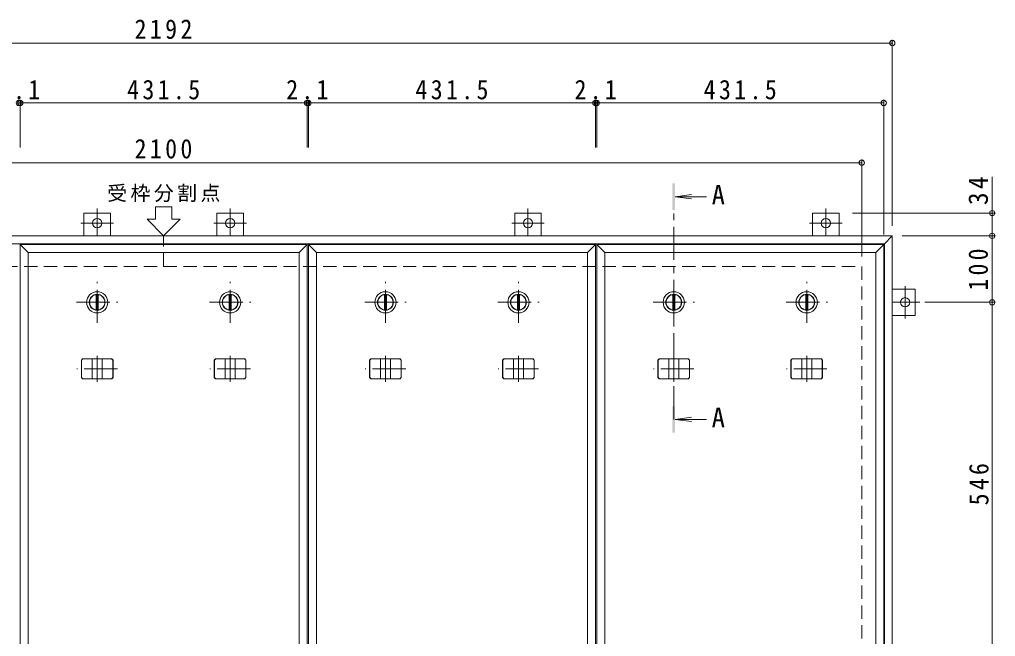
# Model space of a CAD drawing. Units: millimetres at full size, sheet at 1:10. Extents: x -2620 to 2635, y -1963 to 1659.
# Drawn here: x -1179 to 289, y 731 to 1659 of the extents above; entities that cross this region are included whole.
import ezdxf
from ezdxf.enums import TextEntityAlignment as Align

# ---------------------------------------------------------------- set-up
doc = ezdxf.new("R2010")
doc.units = ezdxf.units.MM
doc.header["$LTSCALE"] = 10
doc.header["$PDMODE"] = 32
doc.header["$PDSIZE"] = 8
doc.linetypes.add('CHAIN1', pattern=[8, 5, -1, 1, -1])
doc.linetypes.add('DASHED2', pattern=[3, 2, -1])
for name, color, linetype, lineweight in [('0-1', 2, 'DASHED2', 9), ('0-2', 3, 'Continuous', 9), ('0-3', 4, 'Continuous', 9), ('0-5', 7, 'Continuous', 9), ('0-C', 2, 'Continuous', 9), ('0-E', 3, 'Continuous', 9), ('0-F', 7, 'Continuous', 9)]:
    doc.layers.add(name, color=color, linetype=linetype, lineweight=lineweight)
doc.styles.add('ＭＳ ゴシック', font='')
doc.styles.get('ＭＳ ゴシック').set_extended_font_data('MS Gothic')

msp = doc.modelspace()

# ---------------------------------------------------------------- linework, layer by layer
at = {"layer": '0-1'}
for p, q in [((-962.03, 1287.71), (-962.03, 1333.71)), ((-2012.03, 1287.71), (87.97, 1287.71)), ((87.97, 1287.71), (87.97, 87.71))]:
    msp.add_line(p, q, dxfattribs=at)
at = {"layer": '0-2'}
for p, q in [((-1177.78, 1320.71), (-1177.78, 54.71)), ((-1165.78, 1308.71), (-758.28, 1308.71)), ((-1165.78, 1308.71), (-1165.78, 66.71)), ((-746.28, 1320.71), (-758.28, 1308.71)), ((-758.28, 1308.71), (-758.28, 66.71)), ((-746.28, 1320.71), (-746.28, 54.71)), ((-744.16, 1320.71), (-744.16, 54.71)), ((-732.16, 1308.71), (-324.66, 1308.71)), ((-732.16, 1308.71), (-732.16, 66.71)), ((-324.66, 1308.71), (-324.66, 66.71)), ((-312.66, 1320.71), (-324.65, 1308.71)), ((-312.66, 1320.71), (-312.66, 54.71)), ((-310.53, 1320.71), (-310.53, 54.71)), ((-298.53, 1308.71), (108.97, 1308.71)), ((-298.53, 1308.71), (-298.53, 66.71)), ((120.97, 1320.71), (108.97, 1308.71)), ((108.97, 1308.71), (108.97, 66.71)), ((120.97, 1320.71), (120.97, 54.71))]:
    msp.add_line(p, q, dxfattribs=at)
for points in [[(-1165.78, 1308.71), (-1177.78, 1320.71), (-746.28, 1320.71)], [(-732.16, 1308.71), (-744.16, 1320.71), (-312.66, 1320.71)], [(-298.53, 1308.71), (-310.53, 1320.71), (120.97, 1320.71)]]:
    msp.add_lwpolyline(points, dxfattribs=at)
at = {"layer": '0-3', "color": 2}
for p, q in [((-2058.03, 1333.71), (133.97, 1333.71)), ((-2046.03, 1321.71), (121.97, 1321.71)), ((121.97, 1321.71), (133.97, 1333.71)), ((121.97, 53.71), (121.97, 1321.71)), ((133.97, 1333.71), (133.97, 41.71))]:
    msp.add_line(p, q, dxfattribs=at)
at = {"layer": '0-3'}
for p, q in [((-1085.86, 1146.71), (-1084.13, 1148.71)), ((-1085.86, 1120.71), (-1085.86, 1146.71)), ((-1085.46, 1146.71), (-1085.86, 1146.71)), ((-1085.46, 1146.71), (-1083.73, 1148.71)), ((-1085.46, 1120.71), (-1085.46, 1146.71)), ((-1039.93, 1148.71), (-1084.13, 1148.71)), ((-1069.53, 1118.71), (-1069.53, 1148.71)), ((-1054.53, 1118.71), (-1054.53, 1148.71)), ((-1038.6, 1146.71), (-1040.33, 1148.71)), ((-1038.2, 1146.71), (-1039.93, 1148.71)), ((-1038.6, 1120.71), (-1038.6, 1146.71)), ((-1038.6, 1146.71), (-1038.2, 1146.71)), ((-1038.2, 1120.71), (-1038.2, 1146.71)), ((-885.86, 1146.71), (-884.13, 1148.71)), ((-885.86, 1120.71), (-885.86, 1146.71)), ((-885.46, 1146.71), (-885.86, 1146.71)), ((-885.46, 1146.71), (-883.73, 1148.71)), ((-885.46, 1120.71), (-885.46, 1146.71)), ((-839.93, 1148.71), (-884.13, 1148.71)), ((-869.53, 1118.71), (-869.53, 1148.71)), ((-854.53, 1118.71), (-854.53, 1148.71)), ((-838.6, 1146.71), (-840.33, 1148.71)), ((-838.2, 1146.71), (-839.93, 1148.71)), ((-838.6, 1120.71), (-838.6, 1146.71)), ((-838.6, 1146.71), (-838.2, 1146.71)), ((-838.2, 1120.71), (-838.2, 1146.71)), ((-652.24, 1146.71), (-650.51, 1148.71)), ((-652.24, 1120.71), (-652.24, 1146.71)), ((-651.84, 1146.71), (-652.24, 1146.71)), ((-651.84, 1146.71), (-650.11, 1148.71)), ((-651.84, 1120.71), (-651.84, 1146.71)), ((-606.3, 1148.71), (-650.51, 1148.71)), ((-635.91, 1118.71), (-635.91, 1148.71)), ((-620.91, 1118.71), (-620.91, 1148.71)), ((-604.97, 1146.71), (-606.7, 1148.71)), ((-604.57, 1146.71), (-606.3, 1148.71)), ((-604.97, 1120.71), (-604.97, 1146.71)), ((-604.97, 1146.71), (-604.57, 1146.71)), ((-604.57, 1120.71), (-604.57, 1146.71)), ((-452.24, 1146.71), (-450.51, 1148.71)), ((-452.24, 1120.71), (-452.24, 1146.71)), ((-451.84, 1146.71), (-452.24, 1146.71)), ((-451.84, 1146.71), (-450.11, 1148.71)), ((-451.84, 1120.71), (-451.84, 1146.71)), ((-406.3, 1148.71), (-450.51, 1148.71)), ((-435.91, 1118.71), (-435.91, 1148.71)), ((-420.91, 1118.71), (-420.91, 1148.71)), ((-404.97, 1146.71), (-406.7, 1148.71)), ((-404.57, 1146.71), (-406.3, 1148.71)), ((-404.97, 1120.71), (-404.97, 1146.71)), ((-404.97, 1146.71), (-404.57, 1146.71)), ((-404.57, 1120.71), (-404.57, 1146.71)), ((-218.61, 1146.71), (-216.88, 1148.71)), ((-218.61, 1120.71), (-218.61, 1146.71)), ((-218.21, 1146.71), (-218.61, 1146.71)), ((-218.21, 1146.71), (-216.48, 1148.71)), ((-218.21, 1120.71), (-218.21, 1146.71)), ((-172.68, 1148.71), (-216.88, 1148.71)), ((-202.28, 1118.71), (-202.28, 1148.71)), ((-187.28, 1118.71), (-187.28, 1148.71)), ((-171.35, 1146.71), (-173.08, 1148.71)), ((-170.95, 1146.71), (-172.68, 1148.71)), ((-171.35, 1120.71), (-171.35, 1146.71)), ((-171.35, 1146.71), (-170.95, 1146.71)), ((-170.95, 1120.71), (-170.95, 1146.71)), ((-18.61, 1146.71), (-16.88, 1148.71)), ((-18.61, 1120.71), (-18.61, 1146.71)), ((-18.21, 1146.71), (-18.61, 1146.71)), ((-18.21, 1146.71), (-16.48, 1148.71)), ((-18.21, 1120.71), (-18.21, 1146.71)), ((27.32, 1148.71), (-16.88, 1148.71)), ((-2.28, 1118.71), (-2.28, 1148.71)), ((12.72, 1118.71), (12.72, 1148.71)), ((28.65, 1146.71), (26.92, 1148.71)), ((29.05, 1146.71), (27.32, 1148.71)), ((28.65, 1120.71), (28.65, 1146.71)), ((28.65, 1146.71), (29.05, 1146.71)), ((29.05, 1120.71), (29.05, 1146.71)), ((-1085.86, 1120.71), (-1084.13, 1118.71)), ((-1085.46, 1120.71), (-1085.86, 1120.71)), ((-1085.46, 1120.71), (-1083.73, 1118.71)), ((-1084.13, 1118.71), (-1039.93, 1118.71)), ((-1038.6, 1120.71), (-1040.33, 1118.71)), ((-1038.2, 1120.71), (-1039.93, 1118.71)), ((-1038.6, 1120.71), (-1038.2, 1120.71)), ((-885.86, 1120.71), (-884.13, 1118.71)), ((-885.46, 1120.71), (-885.86, 1120.71)), ((-885.46, 1120.71), (-883.73, 1118.71)), ((-884.13, 1118.71), (-839.93, 1118.71)), ((-838.6, 1120.71), (-840.33, 1118.71)), ((-838.2, 1120.71), (-839.93, 1118.71)), ((-838.6, 1120.71), (-838.2, 1120.71)), ((-652.24, 1120.71), (-650.51, 1118.71)), ((-651.84, 1120.71), (-652.24, 1120.71)), ((-651.84, 1120.71), (-650.11, 1118.71)), ((-650.51, 1118.71), (-606.3, 1118.71)), ((-604.97, 1120.71), (-606.7, 1118.71)), ((-604.57, 1120.71), (-606.3, 1118.71)), ((-604.97, 1120.71), (-604.57, 1120.71)), ((-452.24, 1120.71), (-450.51, 1118.71)), ((-451.84, 1120.71), (-452.24, 1120.71)), ((-451.84, 1120.71), (-450.11, 1118.71)), ((-450.51, 1118.71), (-406.3, 1118.71)), ((-404.97, 1120.71), (-406.7, 1118.71)), ((-404.57, 1120.71), (-406.3, 1118.71)), ((-404.97, 1120.71), (-404.57, 1120.71)), ((-218.61, 1120.71), (-216.88, 1118.71)), ((-218.21, 1120.71), (-218.61, 1120.71)), ((-218.21, 1120.71), (-216.48, 1118.71)), ((-216.88, 1118.71), (-172.68, 1118.71)), ((-171.35, 1120.71), (-173.08, 1118.71)), ((-170.95, 1120.71), (-172.68, 1118.71)), ((-171.35, 1120.71), (-170.95, 1120.71)), ((-18.61, 1120.71), (-16.88, 1118.71)), ((-18.21, 1120.71), (-18.61, 1120.71)), ((-18.21, 1120.71), (-16.48, 1118.71)), ((-16.88, 1118.71), (27.32, 1118.71)), ((28.65, 1120.71), (26.92, 1118.71)), ((29.05, 1120.71), (27.32, 1118.71)), ((28.65, 1120.71), (29.05, 1120.71))]:
    msp.add_line(p, q, dxfattribs=at)
at = {"layer": '0-3', "linetype": 'CHAIN1'}
for p, q in [((-1062.03, 1114.25), (-1062.03, 1153.17)), ((-862.03, 1114.25), (-862.03, 1153.17)), ((-628.41, 1114.25), (-628.41, 1153.17)), ((-428.41, 1114.25), (-428.41, 1153.17)), ((-194.78, 1114.25), (-194.78, 1153.17)), ((5.22, 1114.25), (5.22, 1153.17)), ((-1031.65, 1133.71), (-1092.41, 1133.71)), ((-831.65, 1133.71), (-892.41, 1133.71)), ((-598.02, 1133.71), (-658.79, 1133.71)), ((-398.02, 1133.71), (-458.79, 1133.71)), ((-164.4, 1133.71), (-225.16, 1133.71)), ((35.6, 1133.71), (-25.16, 1133.71))]:
    msp.add_line(p, q, dxfattribs=at)
at = {"layer": '0-5', "color": 4}
for p, q in [((-192.78, 1392.53), (-167.99, 1395.79)), ((-192.78, 1392.53), (-167.99, 1389.26)), ((-192.78, 1392.53), (-145.31, 1392.53)), ((-192.78, 1057.4), (-167.99, 1060.67)), ((-192.78, 1057.4), (-167.99, 1054.14)), ((-192.78, 1057.4), (-145.31, 1057.4))]:
    msp.add_line(p, q, dxfattribs=at)
at = {"layer": '0-5'}
for p, q in [((-949.53, 1358.71), (-949.53, 1377.41)), ((-962.03, 1333.71), (-987.03, 1358.71)), ((-987.03, 1358.71), (-974.53, 1358.71)), ((-962.03, 1333.71), (-937.03, 1358.71)), ((-949.53, 1358.71), (-937.03, 1358.71))]:
    msp.add_line(p, q, dxfattribs=at)
at = {"layer": '0-5', "color": 4, "linetype": 'CHAIN1'}
msp.add_line((-194.78, 1057.4), (-194.78, 1372.53), dxfattribs=at)
at = {"layer": '0-5'}
msp.add_lwpolyline([(-974.53, 1358.71), (-974.53, 1377.41), (-949.53, 1377.41)], dxfattribs=at)
at = {"layer": '0-5', "color": 4}
for points in [[(-192.78, 1412.53), (-196.78, 1412.53), (-192.78, 1372.53), (-196.78, 1372.53)], [(-192.78, 1037.4), (-196.78, 1037.4), (-192.78, 1077.4), (-196.78, 1077.4)]]:
    msp.add_solid(points, dxfattribs=at)
at = {"layer": '0-C', "linetype": 'CHAIN1'}
for p, q in [((-1062.03, 1202.71), (-1062.03, 1264.71)), ((-862.03, 1202.71), (-862.03, 1264.71)), ((-628.4, 1202.71), (-628.4, 1264.71)), ((-428.4, 1202.71), (-428.4, 1264.71)), ((-194.78, 1202.71), (-194.78, 1264.71)), ((5.22, 1202.71), (5.22, 1264.71)), ((-1093.03, 1233.71), (-1031.03, 1233.71)), ((-893.03, 1233.71), (-831.03, 1233.71)), ((-659.41, 1233.71), (-597.41, 1233.71)), ((-459.41, 1233.71), (-397.41, 1233.71)), ((-225.78, 1233.71), (-163.78, 1233.71)), ((-25.78, 1233.71), (36.22, 1233.71))]:
    msp.add_line(p, q, dxfattribs=at)
at = {"layer": '0-C'}
for p, q in [((-1063.53, 1245.11), (-1063.53, 1222.31)), ((-1060.53, 1245.11), (-1060.53, 1222.31)), ((-863.53, 1245.11), (-863.53, 1222.31)), ((-860.53, 1245.11), (-860.53, 1222.31)), ((-629.91, 1245.11), (-629.91, 1222.31)), ((-626.9, 1245.11), (-626.9, 1222.31)), ((-429.91, 1245.11), (-429.91, 1222.31)), ((-426.9, 1245.11), (-426.9, 1222.31)), ((-196.28, 1245.11), (-196.28, 1222.31)), ((-193.28, 1245.11), (-193.28, 1222.31)), ((3.72, 1245.11), (3.72, 1222.31)), ((6.72, 1245.11), (6.72, 1222.31))]:
    msp.add_line(p, q, dxfattribs=at)
for centre, radius in [((-1062.03, 1233.71), 16), ((-862.03, 1233.71), 16), ((-628.41, 1233.71), 16), ((-428.41, 1233.71), 16), ((-194.78, 1233.71), 16), ((5.22, 1233.71), 16), ((-1062.03, 1233.71), 12), ((-1062.03, 1233.71), 11.5), ((-862.03, 1233.71), 12), ((-862.03, 1233.71), 11.5), ((-628.41, 1233.71), 12), ((-628.41, 1233.71), 11.5), ((-428.41, 1233.71), 12), ((-428.41, 1233.71), 11.5), ((-194.78, 1233.71), 12), ((-194.78, 1233.71), 11.5), ((5.22, 1233.71), 12), ((5.22, 1233.71), 11.5)]:
    msp.add_circle(centre, radius, dxfattribs=at)
at = {"layer": '0-E'}
for p, q in [((-1042.03, 1367.91), (-1082.03, 1367.91)), ((-1082.03, 1367.91), (-1082.03, 1333.71)), ((-1042.03, 1367.91), (-1042.03, 1333.71)), ((-882.03, 1367.91), (-842.03, 1367.91)), ((-882.03, 1367.91), (-882.03, 1333.71)), ((-842.03, 1367.91), (-842.03, 1333.71)), ((-434.03, 1367.91), (-394.03, 1367.91)), ((-434.03, 1367.91), (-434.03, 1333.71)), ((-394.03, 1367.91), (-394.03, 1333.71)), ((13.97, 1367.91), (53.97, 1367.91)), ((13.97, 1367.91), (13.97, 1333.71)), ((53.97, 1367.91), (53.97, 1333.71)), ((168.17, 1253.71), (133.97, 1253.71)), ((168.17, 1253.71), (168.17, 1213.71)), ((168.17, 1213.71), (133.97, 1213.71))]:
    msp.add_line(p, q, dxfattribs=at)
at = {"layer": '0-E', "linetype": 'CHAIN1'}
for p, q in [((-1062.03, 1374.88), (-1062.03, 1333.71)), ((-862.03, 1374.88), (-862.03, 1333.71)), ((-414.03, 1374.88), (-414.03, 1333.71)), ((33.97, 1374.88), (33.97, 1333.71)), ((-1086.41, 1352.91), (-1037.65, 1352.91)), ((-837.65, 1352.91), (-886.41, 1352.91)), ((-389.65, 1352.91), (-438.41, 1352.91)), ((58.35, 1352.91), (9.59, 1352.91)), ((153.17, 1209.33), (153.17, 1258.09)), ((175.14, 1233.71), (133.97, 1233.71))]:
    msp.add_line(p, q, dxfattribs=at)
at = {"layer": '0-E'}
for centre in [(-1062.03, 1352.91), (-862.03, 1352.91), (-414.03, 1352.91), (33.97, 1352.91), (153.17, 1233.71)]:
    msp.add_circle(centre, 7, dxfattribs=at)
at = {"layer": '0-F'}
for p, q in [((-2058.03, 1623.71), (133.97, 1623.71)), ((133.97, 1348.71), (133.97, 1628.71)), ((-1179.91, 1533.71), (-1177.78, 1533.71)), ((-1177.78, 1536.71), (-1177.78, 1466.63)), ((-1177.78, 1533.71), (-746.28, 1533.71)), ((-746.28, 1536.71), (-746.28, 1466.63)), ((-746.28, 1533.71), (-744.16, 1533.71)), ((-744.16, 1536.71), (-744.16, 1466.63)), ((-744.16, 1533.71), (-312.66, 1533.71)), ((-312.66, 1536.71), (-312.66, 1466.63)), ((-312.66, 1533.71), (-310.53, 1533.71)), ((-310.53, 1536.71), (-310.53, 1466.63)), ((-310.53, 1533.71), (120.97, 1533.71)), ((120.97, 1335.71), (120.97, 1538.71)), ((-2012.03, 1443.71), (87.97, 1443.71)), ((87.97, 1302.71), (87.97, 1448.71)), ((284.12, 1367.91), (284.12, 1422.59)), ((289.12, 1367.91), (73.97, 1367.91)), ((284.12, 1333.71), (284.12, 1367.91)), ((148.97, 1333.71), (289.12, 1333.71)), ((284.12, 1233.71), (284.12, 1333.71)), ((182.9, 1233.71), (289.12, 1233.71)), ((284.12, 687.71), (284.12, 1233.71))]:
    msp.add_line(p, q, dxfattribs=at)
for p in [(133.97, 1623.71), (-1179.91, 1533.71), (-1177.78, 1533.71), (-746.28, 1533.71), (-744.16, 1533.71), (-312.66, 1533.71), (-310.53, 1533.71), (120.97, 1533.71), (87.97, 1443.71), (284.12, 1367.91), (284.12, 1333.71), (284.12, 1233.71)]:
    msp.add_point(p, dxfattribs=at)

# ---------------------------------------------------------------- texts
at = {"layer": '0-5', "color": 2, "style": 'ＭＳ ゴシック'}
for p in [(-137.75, 1372.13), (-137.75, 1037.01)]:
    msp.add_text('A', height=29.33, dxfattribs=at).set_placement(p, align=Align.BOTTOM_LEFT)
at = {"layer": '0-5', "insert": (-1047.03, 1384.42), "char_height": 21.99, "attachment_point": 7, "style": 'ＭＳ ゴシック'}
msp.add_mtext('\\T1.17;受枠分割点', dxfattribs=at)
at = {"layer": '0-F', "color": 2, "char_height": 29.33, "attachment_point": 7, "style": 'ＭＳ ゴシック'}
for s, insert in [('\\T1.28;\\W0.9;2192', (-1005.78, 1629.71)), ('\\T1.27;\\W0.9;2.1', (-1211.34, 1538.71)), ('\\T1.28;\\W0.9;431.5', (-1017.03, 1538.71)), ('\\T1.27;\\W0.9;2.1', (-777.72, 1538.71)), ('\\T1.28;\\W0.9;431.5', (-583.41, 1538.71)), ('\\T1.27;\\W0.9;2.1', (-344.09, 1538.71)), ('\\T1.28;\\W0.9;431.5', (-149.78, 1538.71)), ('\\T1.28;\\W0.9;2100', (-1005.78, 1449.71))]:
    msp.add_mtext(s, dxfattribs=dict(at, insert=insert))
at = {"layer": '0-F', "color": 2, "char_height": 29.33, "attachment_point": 7, "rotation": 90, "style": 'ＭＳ ゴシック'}
for s, insert in [('\\T1.27;\\W0.95;34', (278.12, 1380.09)), ('\\T1.27;\\W0.9;100', (278.12, 1251.21)), ('\\T1.27;\\W0.9;546', (279.12, 928.21))]:
    msp.add_mtext(s, dxfattribs=dict(at, insert=insert))

doc.saveas('drawing.dxf')
